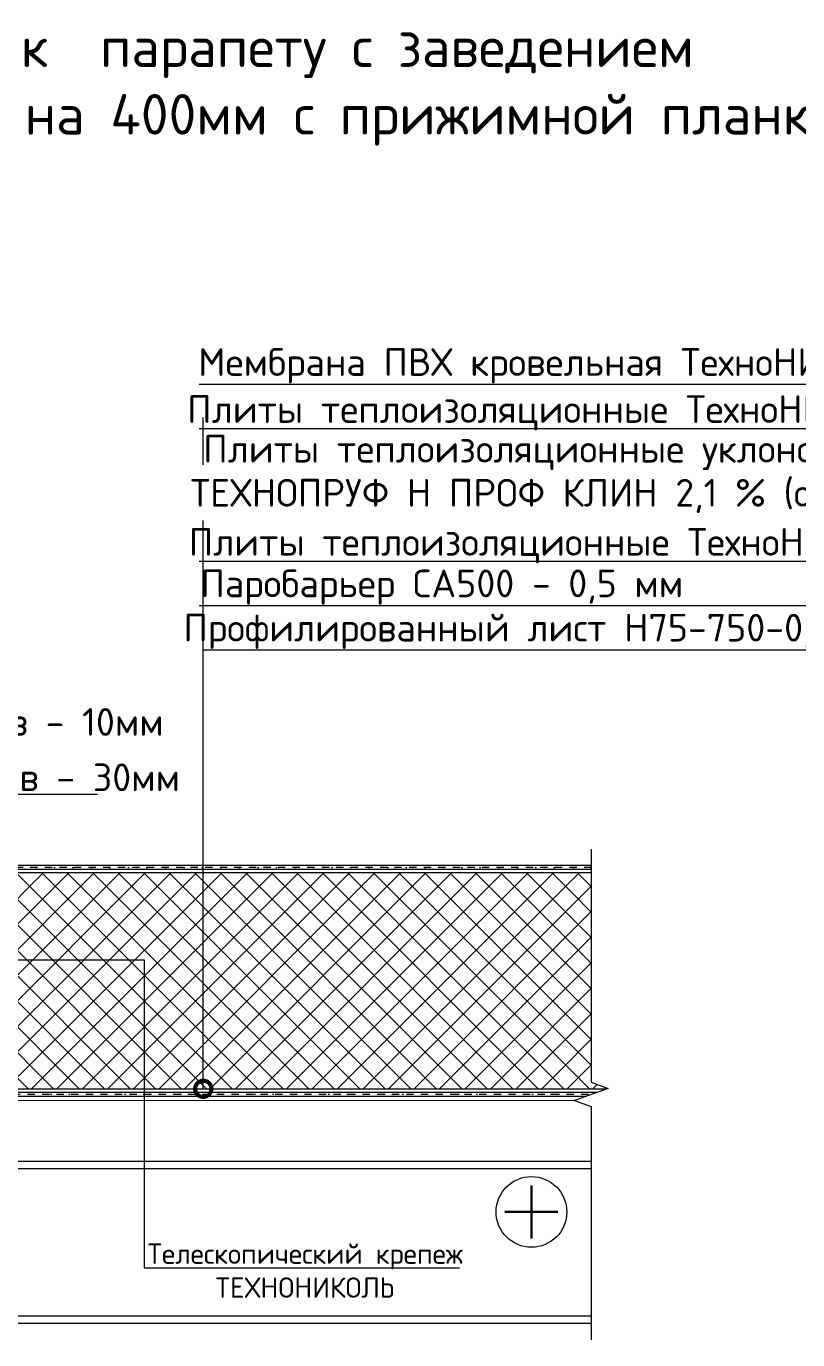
# Model space of a CAD drawing. Header units: millimetres. Extents: x -263990 to 193903, y -164417 to 240530.
# Drawn here: x -76507 to -65918, y 217742 to 235761 of the extents above; entities that cross this region are included whole.
import ezdxf

# ---------------------------------------------------------------- set-up
doc = ezdxf.new("R2010")
doc.units = ezdxf.units.MM
doc.header["$LTSCALE"] = 20
doc.set_wipeout_variables(frame=1)
doc.linetypes.add('пунктирнаяX2', pattern=[12.7, 0, -12.7])
doc.linetypes.add('штриховая 50', pattern=[1, 0.5, -0.5])
doc.layers.get('0').update_dxf_attribs({"lineweight": 0})
for name, color, linetype, lineweight in [('FP-XX-МАРКИ ПОМЕЩЕНИЙ', 250, 'Continuous', 25), ('TN-АННОТАЦИИ', 7, 'Continuous', 0), ('TN-ГИДРОИЗОЛЯЦИЯ ПВХ', 5, 'Continuous', 15), ('TN-ПАРОИЗОЛЯЦИЯ', 94, 'Continuous', 15)]:
    doc.layers.add(name, color=color, linetype=linetype, lineweight=lineweight)
doc.styles.add('MtXpl_ISOCPEUR', font='')
doc.styles.add('TN-Текст', font='isocpeur.ttf')
doc.styles.get('MtXpl_ISOCPEUR').set_extended_font_data('ISOCPEUR', bold=True)

# ---------------------------------------------------------------- blocks, each defined once
blk = doc.blocks.new('_DOTSMALL')
at = {"color": 0, "linetype": 'ByBlock', "const_width": 0.5}
blk.add_lwpolyline([(-0.0625, 0, 1), (0.0625, 0, 1)], format="xyb", close=True, dxfattribs=at)

msp = doc.modelspace()

# ---------------------------------------------------------------- hatches: boundary and pattern name
at = {"lineweight": 9, "transparency": 33554559}
h = msp.add_hatch(dxfattribs=at)
h.set_pattern_fill('ANSI37', scale=77.982864)
h.set_pattern_definition([(45, (-72607, 223261.96), (-175.0765, 175.0765), []), (135, (-72607, 223261.96), (-175.0765, -175.0765), [])])
h.paths.add_polyline_path([(-68487.07847, 224147.84433), (-81217.24274, 224147.84888), (-81217.24274, 221184.36804), (-68487.07847, 221184.36349)])

# ---------------------------------------------------------------- linework, layer by layer
at = {"color": 7, "lineweight": 18}
for p, q in [((-81284.08519, 221028.63043), (-68980.68511, 221023.01219)), ((-81284.08519, 220193.09977), (-68751.12494, 220193.09977)), ((-81284.08519, 220092.83609), (-68751.12494, 220092.83609)), ((-68751.12494, 218065.28163), (-81284.08519, 218065.28163)), ((-68751.12494, 217965.01795), (-81284.08519, 217965.01795))]:
    msp.add_line(p, q, dxfattribs=at)
at = {"color": 7, "lineweight": 30}
for p, q in [((-69573.20103, 219131.56411), (-69573.20103, 219859.14529)), ((-69936.99162, 219495.3547), (-69209.41044, 219495.3547))]:
    msp.add_line(p, q, dxfattribs=at)
at = {"color": 7, "lineweight": 20}
msp.add_lwpolyline([(-68487.07847, 224147.84433), (-81217.24274, 224147.84888), (-81217.24274, 221184.36804), (-68487.07847, 221184.36349)], close=True, dxfattribs=at)
at = {"color": 7, "lineweight": 13}
msp.add_circle((-69573.20103, 219495.3547), 484.59454, dxfattribs=at)
at = {"layer": 'TN-ПАРОИЗОЛЯЦИЯ', "color": 7, "linetype": 'пунктирнаяX2'}
msp.add_line((-77689.7047, 221111.95538), (-68642.55937, 221111.95538), dxfattribs=at)
at = {"layer": 'TN-ПАРОИЗОЛЯЦИЯ', "color": 7, "linetype": 'штриховая 50', "ltscale": 10}
msp.add_line((-77689.7047, 221111.95538), (-68642.55937, 221111.95538), dxfattribs=at)
at = {"layer": 'TN-ПАРОИЗОЛЯЦИЯ', "color": 7, "linetype": 'Continuous'}
for p, q in [((-77679.8124, 221139.8064), (-68642.55937, 221139.8064)), ((-68642.55937, 221139.8064), (-68642.55937, 221084.10436)), ((-77699.597, 221084.10436), (-68642.55937, 221084.10436))]:
    msp.add_line(p, q, dxfattribs=at)

# ---------------------------------------------------------------- block references
at = {"layer": 'TN-АННОТАЦИИ', "color": 7, "xscale": 445.6163646375414, "yscale": 445.6163646375414, "zscale": 445.6163646375414}
for p, rotation in [((-74077.3153, 221184.36549), 269.9999886629752), ((-74077.3153, 221184.36549), 269.9999878809409), ((-74077.31454, 221184.36549), 269.9999952162381), ((-74077.31454, 221184.36549), 269.9999954896454), ((-74077.31393, 221184.36549), 269.9999999999986), ((-74077.31393, 221184.36549), 269.9999999999983)]:
    msp.add_blockref('_DOTSMALL', p, dxfattribs=dict(at, rotation=rotation))

# ---------------------------------------------------------------- texts
at = {"layer": 'TN-АННОТАЦИИ', "color": 7, "style": 'MtXpl_ISOCPEUR'}
for s, p in [('Примыкание к  парапету с заведением', (-81403.06142, 235201.12811)), ('мембраны на 400мм с прижимной планкой', (-80330.01729, 234274.80903))]:
    msp.add_text(s, height=555.7914441, dxfattribs=at).set_placement(p)
at = {"layer": 'TN-АННОТАЦИИ', "color": 7, "attachment_point": 2, "style": 'TN-Текст', "bg_fill": 2}
for s, insert, char_height in [('Плиты теплоизоляционные уклонообразующие ТехноНИКОЛЬ ', (-66813.01102, 230154.42779), 379.5464893), ('Сварной шов - 10мм', (-77055.32309, 226406.87339), 379.5464893), ('Телескопический крепеж\\PТЕХНОНИКОЛЬ', (-72678.89612, 219061.40938), 278.5102279)]:
    msp.add_mtext(s, dxfattribs=dict(at, insert=insert, char_height=char_height))
at = {"layer": 'TN-АННОТАЦИИ', "color": 7, "insert": (-65547.00676, 228876.76888), "char_height": 379.5464893, "width": 21137.1380159, "attachment_point": 2, "style": 'TN-Текст', "bg_fill": 2}
msp.add_mtext('Плиты теплоизоляционные ТехноНИКОЛЬ ТЕХНОПРУФ Н ПРОФ - 100 мм', dxfattribs=at)

# ---------------------------------------------------------------- next in the draw order: linework, layer by layer
at = {"layer": 'TN-АННОТАЦИИ', "color": 7}
for p, q in [((-74134.24608, 229635.86186), (-74010.0688, 229635.86186)), ((-74134.24608, 229028.58747), (-74010.0688, 229028.58747)), ((-74886.69481, 218727.1971), (-74795.57385, 218727.1971))]:
    msp.add_line(p, q, dxfattribs=at)
for points in [[(-74010.0688, 229635.86186), (-57481.19844, 229635.86186)], [(-74010.0688, 229028.58747), (-56949.45411, 229028.58747)], [(-74077.31454, 221184.36549), (-74077.31393, 228981.24268)], [(-74077.31454, 221184.36549), (-74077.31393, 228535.62632)], [(-79038.40347, 225788.59472), (-75584.87664, 225788.59472)], [(-80732.63394, 222952.78956), (-74886.69481, 222952.78956), (-74886.69481, 218727.1971)], [(-74795.57385, 218727.1971), (-70562.21839, 218727.1971)]]:
    msp.add_lwpolyline(points, dxfattribs=at)

# ---------------------------------------------------------------- next in the draw order: texts
at = {"layer": 'TN-АННОТАЦИИ', "color": 7, "insert": (-65688.51203, 230698.59203), "char_height": 379.5464893, "attachment_point": 2, "style": 'TN-Текст', "bg_fill": 2}
msp.add_mtext('Плиты теплоизоляционные ТехноНИКОЛЬ LOGICPIR PROF Ф/Ф - 50 мм', dxfattribs=at)

# ---------------------------------------------------------------- next in the draw order: wipeouts: each hides what was drawn before it
at = {"color": 7, "lineweight": 0}
msp.add_wipeout([(-68223.03207, 217890.58279), (-68751.12494, 217890.58279), (-68751.12494, 220939.45912), (-68980.68511, 221023.01219), (-68521.56477, 221190.11833), (-68751.12494, 221273.67139), (-68751.12494, 224336.22696), (-68223.03207, 224336.22696), (-68223.03207, 221273.67139), (-67993.47191, 221190.11833), (-68452.59224, 221023.01219), (-68223.03207, 220939.45912)], dxfattribs=at).dxf.layer = 'FP-XX-МАРКИ ПОМЕЩЕНИЙ'

# ---------------------------------------------------------------- next in the draw order: linework, layer by layer
at = {"color": 7, "linetype": 'Continuous'}
msp.add_lwpolyline([(-68751.12494, 224470.92075), (-68751.12494, 221273.67139), (-68751.12494, 221273.67139), (-68521.56477, 221190.11833), (-68980.68511, 221023.01219), (-68751.12494, 220939.45912), (-68751.12494, 217742.20977)], dxfattribs=at)
at = {"layer": 'TN-АННОТАЦИИ', "color": 7}
msp.add_line((-74134.24608, 230243.13624), (-74010.0688, 230243.13624), dxfattribs=at)
msp.add_lwpolyline([(-74010.0688, 230243.13624), (-57366.95525, 230243.13624)], dxfattribs=at)
at = {"layer": 'TN-ГИДРОИЗОЛЯЦИЯ ПВХ', "color": 7, "linetype": 'Continuous'}
for p, q in [((-68751.12494, 224192.41052), (-81513.92295, 224192.41052)), ((-68751.12494, 224248.11257), (-81458.2209, 224248.11257)), ((-68751.12494, 224192.41052), (-68751.12494, 224248.11257))]:
    msp.add_line(p, q, dxfattribs=at)
at = {"layer": 'TN-ГИДРОИЗОЛЯЦИЯ ПВХ', "color": 7, "linetype": 'штриховая 50', "ltscale": 10}
msp.add_line((-68751.12494, 224220.26154), (-81486.07192, 224220.26154), dxfattribs=at)
at = {"layer": 'TN-ГИДРОИЗОЛЯЦИЯ ПВХ', "color": 7, "linetype": 'пунктирнаяX2'}
msp.add_line((-68751.12494, 224220.26154), (-81486.07192, 224220.26154), dxfattribs=at)

# ---------------------------------------------------------------- next in the draw order: texts
at = {"layer": 'TN-АННОТАЦИИ', "color": 7, "char_height": 379.5464893, "attachment_point": 2, "style": 'TN-Текст', "bg_fill": 2}
for s, insert in [('Мембрана ПВХ кровельная ТехноНИКОЛЬ LOGICROOF V-RP - 1,5мм', (-66124.99049, 231343.82106)), ('Паробарьер СА500 - 0,5 мм', (-70803.72563, 228307.44914)), ('Сварной шов - 30мм', (-76869.73461, 225647.3624))]:
    msp.add_mtext(s, dxfattribs=dict(at, insert=insert))

# ---------------------------------------------------------------- next in the draw order: linework, layer by layer
at = {"layer": 'TN-АННОТАЦИИ', "color": 7}
for p, q in [((-74134.24608, 230850.41062), (-74010.0688, 230850.41062)), ((-74134.24608, 228421.31309), (-74010.0688, 228421.31309))]:
    msp.add_line(p, q, dxfattribs=at)
for points in [[(-74010.0688, 230850.41062), (-58239.91217, 230850.41062)], [(-74010.0688, 228421.31309), (-57060.30187, 228421.31309)], [(-74077.3153, 221184.36549), (-74077.31393, 228090.00995)], [(-79038.40347, 225226.17344), (-75529.1746, 225226.17344)]]:
    msp.add_lwpolyline(points, dxfattribs=at)

# ---------------------------------------------------------------- next in the draw order: texts
at = {"layer": 'TN-АННОТАЦИИ', "color": 7, "insert": (-68792.12924, 227700.17476), "char_height": 379.5464893, "width": 14004.528413, "attachment_point": 2, "style": 'TN-Текст', "bg_fill": 2}
msp.add_mtext('Профилированный лист Н75-750-0,8 - 75 мм', dxfattribs=at)

# ---------------------------------------------------------------- next in the draw order: linework, layer by layer
at = {"layer": 'TN-АННОТАЦИИ', "color": 7}
for p, q in [((-74134.24608, 227814.03871), (-74010.0688, 227814.03871)), ((-74077.31411, 227814.03871), (-73953.13683, 227814.03871)), ((-74077.31411, 227206.76432), (-73953.13683, 227206.76432))]:
    msp.add_line(p, q, dxfattribs=at)
for points in [[(-74077.31393, 221184.36549), (-74077.31393, 230391.42425)], [(-74077.31393, 221184.36549), (-74077.31393, 229426.85905)], [(-74010.0688, 227814.03871), (-63439.69908, 227814.03871)], [(-73953.13683, 227814.03871), (-67405.95989, 227814.03871)], [(-74077.3153, 221184.36549), (-74077.31393, 227644.39359)], [(-73953.13683, 227206.76432), (-63382.7671, 227206.76432)]]:
    msp.add_lwpolyline(points, dxfattribs=at)

# ---------------------------------------------------------------- next in the draw order: texts
at = {"layer": 'TN-АННОТАЦИИ', "color": 7, "insert": (-66032.89191, 229550.70723), "char_height": 379.5464893, "attachment_point": 2, "style": 'TN-Текст', "bg_fill": 2}
msp.add_mtext(' ТЕХНОПРУФ Н ПРОФ КЛИН 2,1 % (основной уклон)         50-160 мм', dxfattribs=at)

doc.saveas('drawing.dxf')
